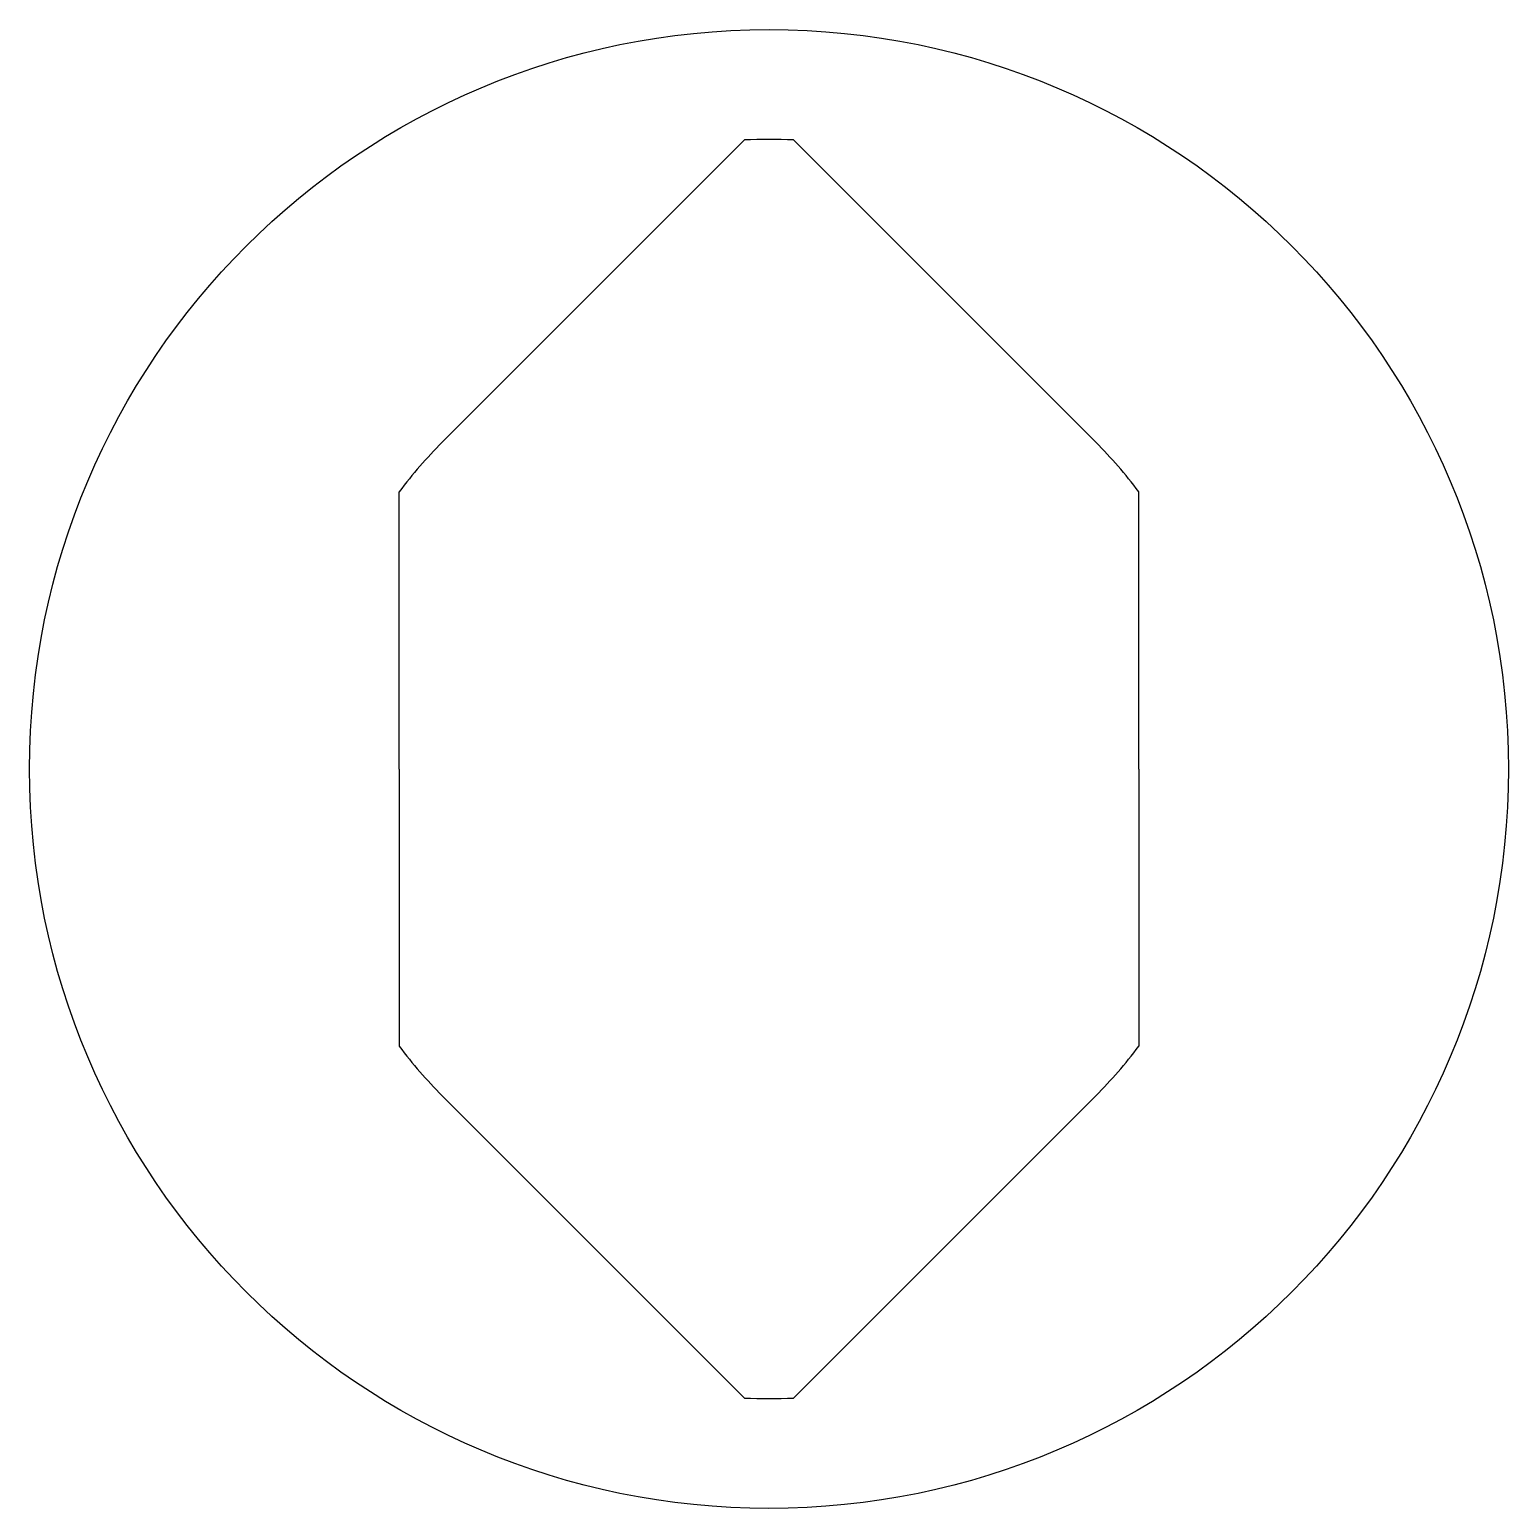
# Model space of a CAD drawing. Header units: millimetres. Extents: x -3.5 to 3.5, y -3.5 to 3.5.
import ezdxf

# ---------------------------------------------------------------- set-up
doc = ezdxf.new("R2010")
doc.units = ezdxf.units.MM
doc.layers.get('0').update_dxf_attribs({"linetype": 'CONTINUOUS'})

msp = doc.modelspace()

# ---------------------------------------------------------------- linework, layer by layer
for p, q in [((-1.5468, 1.5468), (-0.1158, 2.9777)), ((1.5468, 1.5468), (0.1158, 2.9777)), ((-1.75, 0), (-1.75, 1.3125)), ((1.75, 0), (1.75, 1.3125)), ((-1.75, 0), (-1.75, -1.3125)), ((1.75, 0), (1.75, -1.3125)), ((-1.5468, -1.5468), (-0.1158, -2.9777)), ((1.5468, -1.5468), (0.1158, -2.9777))]:
    msp.add_line(p, q)
msp.add_circle((0, 0), 3.5)
for radius, start, end in [(2.98, 87.77212, 92.22788), (2.1875, 135, 143.1301), (2.1875, 36.8699, 45), (2.1875, 216.8699, 225), (2.1875, 315, 323.1301), (2.98, 267.77212, 272.22788)]:
    msp.add_arc((0, 0), radius, start, end)

doc.saveas('drawing.dxf')
